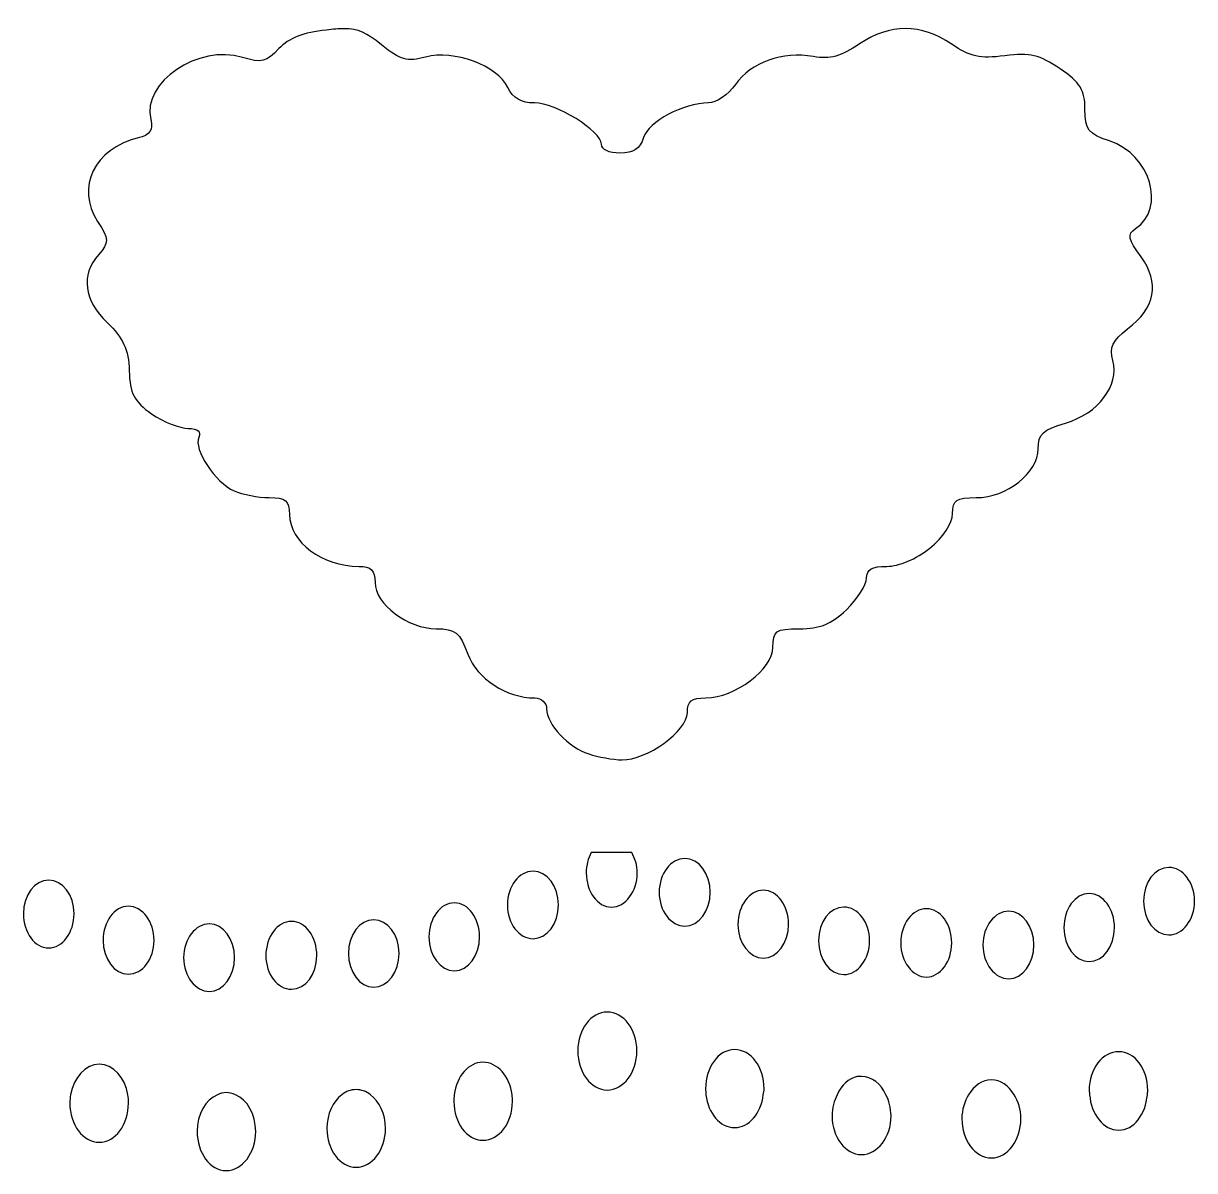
# Model space of a CAD drawing. Header units: centimetres. Extents: x -8.1 to 8.1, y -5.6 to 5.6.
# Drawn here: x -1.257 to 1.04, y -5.504 to -3.254 of the extents above; entities that cross this region are included whole.
import ezdxf

# ---------------------------------------------------------------- set-up
doc = ezdxf.new("R2010")
doc.units = ezdxf.units.CM
doc.header["$MEASUREMENT"] = 0
doc.layers.add('Layer 1', color=7, linetype='Continuous')

msp = doc.modelspace()

# ---------------------------------------------------------------- linework, layer by layer
at = {"layer": 'Layer 1', "color": 41, "lineweight": 25}
for points, knots in [([(-0.62866, -3.26487), (-0.59927, -3.26484), (-0.58446, -3.27271), (-0.55507, -3.29629), (-0.55507, -3.29629), (-0.51683, -3.32696), (-0.50436, -3.32992), (-0.46825, -3.32027), (-0.46825, -3.32027), (-0.41323, -3.30556), (-0.32712, -3.33739), (-0.30702, -3.3798), (-0.30702, -3.3798), (-0.29694, -3.40106), (-0.28083, -3.41039), (-0.25493, -3.41039), (-0.25493, -3.41039), (-0.21237, -3.41039), (-0.12347, -3.46527), (-0.12347, -3.49142), (-0.12347, -3.49142), (-0.12347, -3.5015), (-0.10839, -3.50878), (-0.08709, -3.50878), (-0.08709, -3.50878), (-0.06089, -3.50878), (-0.04761, -3.5), (-0.04079, -3.47819), (-0.04079, -3.47819), (-0.03101, -3.44692), (0.03754, -3.41053), (0.08654, -3.41039), (0.08654, -3.41039), (0.10169, -3.41034), (0.12508, -3.39428), (0.13946, -3.37401), (0.13946, -3.37401), (0.17024, -3.33062), (0.23173, -3.30875), (0.29242, -3.31944), (0.29242, -3.31944), (0.32563, -3.32529), (0.34661, -3.31889), (0.38254, -3.29464), (0.38254, -3.29464), (0.44214, -3.25441), (0.50387, -3.25487), (0.56279, -3.29464), (0.56279, -3.29464), (0.60095, -3.3204), (0.61838, -3.32413), (0.6678, -3.31779), (0.6678, -3.31779), (0.71789, -3.31137), (0.73496, -3.31564), (0.77611, -3.34342), (0.77611, -3.34342), (0.81521, -3.36981), (0.82489, -3.38555), (0.82489, -3.4228), (0.82489, -3.4228), (0.82489, -3.46332), (0.83122, -3.47098), (0.87285, -3.48481), (0.87285, -3.48481), (0.95333, -3.51155), (0.98457, -3.61654), (0.92411, -3.65679), (0.92411, -3.65679), (0.90739, -3.66792), (0.90956, -3.6778), (0.93486, -3.71219), (0.93486, -3.71219), (0.97232, -3.76311), (0.96321, -3.81227), (0.9084, -3.85358), (0.9084, -3.85358), (0.87932, -3.8755), (0.87246, -3.89002), (0.87946, -3.91559), (0.87946, -3.91559), (0.89284, -3.96445), (0.85083, -4.0194), (0.78686, -4.03796), (0.78686, -4.03796), (0.74259, -4.0508), (0.73312, -4.05962), (0.73312, -4.0884), (0.73312, -4.0884), (0.73312, -4.13547), (0.67177, -4.18431), (0.61158, -4.18431), (0.61158, -4.18431), (0.5717, -4.18431), (0.56528, -4.18866), (0.56528, -4.21573), (0.56528, -4.21573), (0.56528, -4.23432), (0.54693, -4.26244), (0.52063, -4.28353), (0.52063, -4.28353), (0.49434, -4.30462), (0.45947, -4.31908), (0.43629, -4.31908), (0.43629, -4.31908), (0.40758, -4.31908), (0.3966, -4.32504), (0.3966, -4.34223), (0.3966, -4.34223), (0.3966, -4.35521), (0.3787, -4.38347), (0.35691, -4.40424), (0.35691, -4.40424), (0.32693, -4.43282), (0.30463, -4.44145), (0.26513, -4.44145), (0.26513, -4.44145), (0.21769, -4.44145), (0.21304, -4.44535), (0.21304, -4.47783), (0.21304, -4.47783), (0.21304, -4.52064), (0.13816, -4.57705), (0.08158, -4.57705), (0.08158, -4.57705), (0.05259, -4.57705), (0.0452, -4.58285), (0.0452, -4.60599), (0.0452, -4.60599), (0.0452, -4.64175), (-0.03518, -4.69971), (-0.08296, -4.69859), (-0.08296, -4.69859), (-0.10125, -4.69816), (-0.13024, -4.69285), (-0.14828, -4.68701), (-0.14828, -4.68701), (-0.18783, -4.67421), (-0.23096, -4.62856), (-0.23096, -4.59854), (-0.23096, -4.59854), (-0.23096, -4.58654), (-0.24107, -4.57704), (-0.25411, -4.57704), (-0.25411, -4.57704), (-0.30994, -4.57704), (-0.36747, -4.53953), (-0.38557, -4.49105), (-0.38557, -4.49105), (-0.40143, -4.44858), (-0.40931, -4.44144), (-0.44758, -4.44144), (-0.44758, -4.44144), (-0.50287, -4.44144), (-0.56747, -4.3929), (-0.56747, -4.35049), (-0.56747, -4.35049), (-0.56747, -4.3271), (-0.57522, -4.31907), (-0.59889, -4.31907), (-0.59889, -4.31907), (-0.67105, -4.31907), (-0.73453, -4.27159), (-0.73532, -4.21737), (-0.73532, -4.21737), (-0.73572, -4.18942), (-0.7425, -4.1843), (-0.77501, -4.1843), (-0.77501, -4.1843), (-0.7966, -4.1843), (-0.82744, -4.17802), (-0.84364, -4.17107), (-0.84364, -4.17107), (-0.88046, -4.15526), (-0.92414, -4.08916), (-0.91309, -4.06606), (-0.91309, -4.06606), (-0.90775, -4.05489), (-0.91486, -4.0487), (-0.93376, -4.0487), (-0.93376, -4.0487), (-0.94986, -4.0487), (-0.98232, -4.03589), (-1.00569, -4.01976), (-1.00569, -4.01976), (-1.03985, -3.99619), (-1.04847, -3.97968), (-1.04951, -3.93542), (-1.04951, -3.93542), (-1.05047, -3.89452), (-1.06188, -3.87036), (-1.0925, -3.84116), (-1.0925, -3.84116), (-1.13879, -3.79703), (-1.14492, -3.74819), (-1.10986, -3.70804), (-1.10986, -3.70804), (-1.08859, -3.68368), (-1.08902, -3.67761), (-1.11151, -3.64272), (-1.11151, -3.64272), (-1.15471, -3.57571), (-1.11779, -3.49989), (-1.03213, -3.47901), (-1.03213, -3.47901), (-1.00821, -3.47318), (-1.00223, -3.46403), (-1.00733, -3.44263), (-1.00733, -3.44263), (-1.02479, -3.36938), (-0.91399, -3.29477), (-0.82708, -3.32109), (-0.82708, -3.32109), (-0.79001, -3.33232), (-0.78071, -3.32996), (-0.75597, -3.30373), (-0.75597, -3.30373), (-0.73665, -3.28324), (-0.7072, -3.27197), (-0.66337, -3.26735), (-0.66337, -3.26735), (-0.64927, -3.26586), (-0.63844, -3.26488), (-0.62864, -3.26487), (-0.62864, -3.26487), (-0.62864, -3.26487), (-0.62866, -3.26487), (-0.62866, -3.26487)], [0, 0, 0, 0, 0.0172414, 0.0172414, 0.0172414, 0.0172414, 0.0344828, 0.0344828, 0.0344828, 0.0344828, 0.0517241, 0.0517241, 0.0517241, 0.0517241, 0.0689655, 0.0689655, 0.0689655, 0.0689655, 0.0862069, 0.0862069, 0.0862069, 0.0862069, 0.1034483, 0.1034483, 0.1034483, 0.1034483, 0.1206897, 0.1206897, 0.1206897, 0.1206897, 0.137931, 0.137931, 0.137931, 0.137931, 0.1551724, 0.1551724, 0.1551724, 0.1551724, 0.1724138, 0.1724138, 0.1724138, 0.1724138, 0.1896552, 0.1896552, 0.1896552, 0.1896552, 0.2068966, 0.2068966, 0.2068966, 0.2068966, 0.2241379, 0.2241379, 0.2241379, 0.2241379, 0.2413793, 0.2413793, 0.2413793, 0.2413793, 0.2586207, 0.2586207, 0.2586207, 0.2586207, 0.2758621, 0.2758621, 0.2758621, 0.2758621, 0.2931034, 0.2931034, 0.2931034, 0.2931034, 0.3103448, 0.3103448, 0.3103448, 0.3103448, 0.3275862, 0.3275862, 0.3275862, 0.3275862, 0.3448276, 0.3448276, 0.3448276, 0.3448276, 0.362069, 0.362069, 0.362069, 0.362069, 0.3793103, 0.3793103, 0.3793103, 0.3793103, 0.3965517, 0.3965517, 0.3965517, 0.3965517, 0.4137931, 0.4137931, 0.4137931, 0.4137931, 0.4310345, 0.4310345, 0.4310345, 0.4310345, 0.4482759, 0.4482759, 0.4482759, 0.4482759, 0.4655172, 0.4655172, 0.4655172, 0.4655172, 0.4827586, 0.4827586, 0.4827586, 0.4827586, 0.5, 0.5, 0.5, 0.5, 0.5172414, 0.5172414, 0.5172414, 0.5172414, 0.5344828, 0.5344828, 0.5344828, 0.5344828, 0.5517241, 0.5517241, 0.5517241, 0.5517241, 0.5689655, 0.5689655, 0.5689655, 0.5689655, 0.5862069, 0.5862069, 0.5862069, 0.5862069, 0.6034483, 0.6034483, 0.6034483, 0.6034483, 0.6206897, 0.6206897, 0.6206897, 0.6206897, 0.637931, 0.637931, 0.637931, 0.637931, 0.6551724, 0.6551724, 0.6551724, 0.6551724, 0.6724138, 0.6724138, 0.6724138, 0.6724138, 0.6896552, 0.6896552, 0.6896552, 0.6896552, 0.7068966, 0.7068966, 0.7068966, 0.7068966, 0.7241379, 0.7241379, 0.7241379, 0.7241379, 0.7413793, 0.7413793, 0.7413793, 0.7413793, 0.7586207, 0.7586207, 0.7586207, 0.7586207, 0.7758621, 0.7758621, 0.7758621, 0.7758621, 0.7931034, 0.7931034, 0.7931034, 0.7931034, 0.8103448, 0.8103448, 0.8103448, 0.8103448, 0.8275862, 0.8275862, 0.8275862, 0.8275862, 0.8448276, 0.8448276, 0.8448276, 0.8448276, 0.862069, 0.862069, 0.862069, 0.862069, 0.8793103, 0.8793103, 0.8793103, 0.8793103, 0.8965517, 0.8965517, 0.8965517, 0.8965517, 0.9137931, 0.9137931, 0.9137931, 0.9137931, 0.9310345, 0.9310345, 0.9310345, 0.9310345, 0.9482759, 0.9482759, 0.9482759, 0.9482759, 0.9655172, 0.9655172, 0.9655172, 0.9655172, 1, 1, 1, 1]), ([(-0.14332, -4.88049), (-0.14332, -4.88049), (-0.06394, -4.88049), (-0.06394, -4.88049), (-0.06394, -4.88049), (-0.05776, -4.89154), (-0.05319, -4.90538), (-0.05319, -4.92018), (-0.05319, -4.92018), (-0.05319, -4.95678), (-0.07611, -4.98715), (-0.10363, -4.98715), (-0.10363, -4.98715), (-0.13114, -4.98715), (-0.15324, -4.95677), (-0.15324, -4.92018), (-0.15324, -4.92018), (-0.15324, -4.90538), (-0.1495, -4.89154), (-0.14332, -4.88049)], [0, 0, 0, 0, 0.1666667, 0.1666667, 0.1666667, 0.1666667, 0.3333333, 0.3333333, 0.3333333, 0.3333333, 0.5, 0.5, 0.5, 0.5, 0.6666667, 0.6666667, 0.6666667, 0.6666667, 1, 1, 1, 1]), ([(0.04024, -4.89206), (0.06775, -4.89206), (0.08985, -4.92161), (0.08985, -4.95821), (0.08985, -4.95821), (0.08985, -4.9948), (0.06775, -5.02436), (0.04024, -5.02436), (0.04024, -5.02436), (0.01269, -5.02436), (-0.0102, -4.99481), (-0.0102, -4.95821), (-0.0102, -4.95821), (-0.0102, -4.92161), (0.01269, -4.89206), (0.04024, -4.89206)], [0, 0, 0, 0, 0.2, 0.2, 0.2, 0.2, 0.4, 0.4, 0.4, 0.4, 0.6, 0.6, 0.6, 0.6, 1, 1, 1, 1]), ([(0.98943, -4.90943), (1.01694, -4.90943), (1.03987, -4.93898), (1.03987, -4.97558), (1.03987, -4.97558), (1.03987, -5.01218), (1.01695, -5.04173), (0.98943, -5.04173), (0.98943, -5.04173), (0.96192, -5.04173), (0.93982, -5.01218), (0.93982, -4.97558), (0.93982, -4.97558), (0.93982, -4.93899), (0.96192, -4.90943), (0.98943, -4.90943)], [0, 0, 0, 0, 0.2, 0.2, 0.2, 0.2, 0.4, 0.4, 0.4, 0.4, 0.6, 0.6, 0.6, 0.6, 1, 1, 1, 1]), ([(-1.20744, -4.93423), (-1.17993, -4.93423), (-1.15783, -4.96378), (-1.15783, -5.00038), (-1.15783, -5.00038), (-1.15783, -5.03698), (-1.17993, -5.06735), (-1.20744, -5.06735), (-1.20744, -5.06735), (-1.23495, -5.06735), (-1.25705, -5.03697), (-1.25705, -5.00038), (-1.25705, -5.00038), (-1.25705, -4.96378), (-1.23495, -4.93423), (-1.20744, -4.93423)], [0, 0, 0, 0, 0.2, 0.2, 0.2, 0.2, 0.4, 0.4, 0.4, 0.4, 0.6, 0.6, 0.6, 0.6, 1, 1, 1, 1]), ([(-0.25742, -4.91687), (-0.22991, -4.91687), (-0.20781, -4.94642), (-0.20781, -4.98302), (-0.20781, -4.98302), (-0.20781, -5.01961), (-0.22991, -5.04917), (-0.25742, -5.04917), (-0.25742, -5.04917), (-0.28493, -5.04917), (-0.30786, -5.01962), (-0.30786, -4.98302), (-0.30786, -4.98302), (-0.30786, -4.94642), (-0.28494, -4.91687), (-0.25742, -4.91687)], [0, 0, 0, 0, 0.2, 0.2, 0.2, 0.2, 0.4, 0.4, 0.4, 0.4, 0.6, 0.6, 0.6, 0.6, 1, 1, 1, 1]), ([(0.19402, -4.95407), (0.22153, -4.95407), (0.24363, -4.98445), (0.24363, -5.02104), (0.24363, -5.02104), (0.24363, -5.05763), (0.22153, -5.08719), (0.19402, -5.08719), (0.19402, -5.08719), (0.16651, -5.08719), (0.14441, -5.05764), (0.14441, -5.02104), (0.14441, -5.02104), (0.14441, -4.98444), (0.16651, -4.95407), (0.19402, -4.95407)], [0, 0, 0, 0, 0.2, 0.2, 0.2, 0.2, 0.4, 0.4, 0.4, 0.4, 0.6, 0.6, 0.6, 0.6, 1, 1, 1, 1]), ([(0.83316, -4.96069), (0.86067, -4.96069), (0.88277, -4.99107), (0.88277, -5.02766), (0.88277, -5.02766), (0.88277, -5.06426), (0.86067, -5.09381), (0.83316, -5.09381), (0.83316, -5.09381), (0.80565, -5.09381), (0.78355, -5.06426), (0.78355, -5.02766), (0.78355, -5.02766), (0.78355, -4.99106), (0.80565, -4.96069), (0.83316, -4.96069)], [0, 0, 0, 0, 0.2, 0.2, 0.2, 0.2, 0.4, 0.4, 0.4, 0.4, 0.6, 0.6, 0.6, 0.6, 1, 1, 1, 1]), ([(-0.41204, -4.97888), (-0.38451, -4.97888), (-0.36243, -5.00926), (-0.36243, -5.04585), (-0.36243, -5.04585), (-0.36243, -5.08245), (-0.38451, -5.112), (-0.41204, -5.112), (-0.41204, -5.112), (-0.43955, -5.112), (-0.46165, -5.08245), (-0.46165, -5.04585), (-0.46165, -5.04585), (-0.46165, -5.00926), (-0.43955, -4.97888), (-0.41204, -4.97888)], [0, 0, 0, 0, 0.2, 0.2, 0.2, 0.2, 0.4, 0.4, 0.4, 0.4, 0.6, 0.6, 0.6, 0.6, 1, 1, 1, 1]), ([(-1.05117, -4.98549), (-1.02366, -4.98549), (-1.00073, -5.01587), (-1.00073, -5.05246), (-1.00073, -5.05246), (-1.00073, -5.08906), (-1.02365, -5.11861), (-1.05117, -5.11861), (-1.05117, -5.11861), (-1.07868, -5.11861), (-1.10078, -5.08906), (-1.10078, -5.05246), (-1.10078, -5.05246), (-1.10078, -5.01587), (-1.07868, -4.98549), (-1.05117, -4.98549)], [0, 0, 0, 0, 0.2, 0.2, 0.2, 0.2, 0.4, 0.4, 0.4, 0.4, 0.6, 0.6, 0.6, 0.6, 1, 1, 1, 1]), ([(0.35195, -4.98715), (0.37946, -4.98715), (0.40239, -5.0167), (0.40239, -5.0533), (0.40239, -5.0533), (0.40239, -5.0899), (0.37947, -5.11945), (0.35195, -5.11945), (0.35195, -5.11945), (0.32446, -5.11945), (0.30234, -5.0899), (0.30234, -5.0533), (0.30234, -5.0533), (0.30234, -5.0167), (0.32444, -4.98715), (0.35195, -4.98715)], [0, 0, 0, 0, 0.2, 0.2, 0.2, 0.2, 0.4, 0.4, 0.4, 0.4, 0.6, 0.6, 0.6, 0.6, 1, 1, 1, 1]), ([(0.51401, -4.99045), (0.54152, -4.99045), (0.56362, -5.02083), (0.56362, -5.05742), (0.56362, -5.05742), (0.56362, -5.09401), (0.54152, -5.12439), (0.51401, -5.12439), (0.51401, -5.12439), (0.48652, -5.12439), (0.46357, -5.09401), (0.46357, -5.05742), (0.46357, -5.05742), (0.46357, -5.02082), (0.48649, -4.99045), (0.51401, -4.99045)], [0, 0, 0, 0, 0.2, 0.2, 0.2, 0.2, 0.4, 0.4, 0.4, 0.4, 0.6, 0.6, 0.6, 0.6, 1, 1, 1, 1]), ([(0.67524, -4.99541), (0.70275, -4.99541), (0.72485, -5.02496), (0.72485, -5.06156), (0.72485, -5.06156), (0.72485, -5.09815), (0.70275, -5.12768), (0.67524, -5.12771), (0.67524, -5.12771), (0.64769, -5.12771), (0.6248, -5.09816), (0.6248, -5.06156), (0.6248, -5.06156), (0.6248, -5.02496), (0.64769, -4.99541), (0.67524, -4.99541)], [0, 0, 0, 0, 0.2, 0.2, 0.2, 0.2, 0.4, 0.4, 0.4, 0.4, 0.6, 0.6, 0.6, 0.6, 1, 1, 1, 1]), ([(-0.89242, -5.02022), (-0.86491, -5.02022), (-0.84281, -5.04977), (-0.84281, -5.08637), (-0.84281, -5.08637), (-0.84281, -5.12296), (-0.86491, -5.15252), (-0.89242, -5.15252), (-0.89242, -5.15252), (-0.91991, -5.15252), (-0.94286, -5.12297), (-0.94286, -5.08637), (-0.94286, -5.08637), (-0.94286, -5.04977), (-0.91994, -5.02022), (-0.89242, -5.02022)], [0, 0, 0, 0, 0.2, 0.2, 0.2, 0.2, 0.4, 0.4, 0.4, 0.4, 0.6, 0.6, 0.6, 0.6, 1, 1, 1, 1]), ([(-0.73119, -5.01526), (-0.70368, -5.01526), (-0.68158, -5.04564), (-0.68158, -5.08223), (-0.68158, -5.08223), (-0.68158, -5.11882), (-0.70368, -5.14838), (-0.73119, -5.14838), (-0.73119, -5.14838), (-0.75868, -5.14838), (-0.78163, -5.11883), (-0.78163, -5.08223), (-0.78163, -5.08223), (-0.78163, -5.04563), (-0.75871, -5.01526), (-0.73119, -5.01526)], [0, 0, 0, 0, 0.2, 0.2, 0.2, 0.2, 0.4, 0.4, 0.4, 0.4, 0.6, 0.6, 0.6, 0.6, 1, 1, 1, 1]), ([(-0.56996, -5.01195), (-0.54245, -5.01195), (-0.52035, -5.0415), (-0.52035, -5.0781), (-0.52035, -5.0781), (-0.52035, -5.11472), (-0.54243, -5.14425), (-0.56996, -5.14425), (-0.56996, -5.14425), (-0.59747, -5.14425), (-0.61957, -5.1147), (-0.61957, -5.0781), (-0.61957, -5.0781), (-0.61957, -5.0415), (-0.59747, -5.01195), (-0.56996, -5.01195)], [0, 0, 0, 0, 0.2, 0.2, 0.2, 0.2, 0.4, 0.4, 0.4, 0.4, 0.6, 0.6, 0.6, 0.6, 1, 1, 1, 1]), ([(-0.1119, -5.19303), (-0.08014, -5.19303), (-0.05402, -5.22683), (-0.05402, -5.2691), (-0.05402, -5.2691), (-0.05402, -5.31134), (-0.08014, -5.34599), (-0.1119, -5.34599), (-0.1119, -5.34599), (-0.14366, -5.34599), (-0.16978, -5.31137), (-0.16978, -5.2691), (-0.16978, -5.2691), (-0.16978, -5.22683), (-0.14366, -5.19303), (-0.1119, -5.19303)], [0, 0, 0, 0, 0.2, 0.2, 0.2, 0.2, 0.4, 0.4, 0.4, 0.4, 0.6, 0.6, 0.6, 0.6, 1, 1, 1, 1]), ([(0.1378, -5.26661), (0.16956, -5.26661), (0.19568, -5.30123), (0.19568, -5.3435), (0.19568, -5.3435), (0.19568, -5.34758), (0.19449, -5.35116), (0.19403, -5.35508), (0.19403, -5.35508), (0.18971, -5.39163), (0.16651, -5.41957), (0.13781, -5.41957), (0.13781, -5.41957), (0.10911, -5.41957), (0.08594, -5.39162), (0.08159, -5.35508), (0.08159, -5.35508), (0.08114, -5.35116), (0.08076, -5.34759), (0.08076, -5.3435), (0.08076, -5.3435), (0.08076, -5.30123), (0.10605, -5.26661), (0.13781, -5.26661), (0.13781, -5.26661), (0.13781, -5.26661), (0.1378, -5.26661), (0.1378, -5.26661)], [0, 0, 0, 0, 0.125, 0.125, 0.125, 0.125, 0.25, 0.25, 0.25, 0.25, 0.375, 0.375, 0.375, 0.375, 0.5, 0.5, 0.5, 0.5, 0.625, 0.625, 0.625, 0.625, 0.75, 0.75, 0.75, 0.75, 1, 1, 1, 1]), ([(0.89104, -5.27075), (0.9228, -5.27075), (0.94809, -5.30455), (0.94809, -5.34682), (0.94809, -5.34682), (0.94809, -5.34942), (0.94749, -5.35254), (0.94726, -5.35509), (0.94726, -5.35509), (0.94434, -5.39372), (0.92084, -5.42454), (0.89104, -5.42454), (0.89104, -5.42454), (0.86124, -5.42454), (0.8369, -5.39371), (0.83399, -5.35509), (0.83399, -5.35509), (0.8338, -5.35254), (0.83316, -5.34943), (0.83316, -5.34682), (0.83316, -5.34682), (0.83316, -5.30455), (0.85928, -5.27075), (0.89104, -5.27075)], [0, 0, 0, 0, 0.1428571, 0.1428571, 0.1428571, 0.1428571, 0.2857143, 0.2857143, 0.2857143, 0.2857143, 0.4285714, 0.4285714, 0.4285714, 0.4285714, 0.5714286, 0.5714286, 0.5714286, 0.5714286, 0.7142857, 0.7142857, 0.7142857, 0.7142857, 1, 1, 1, 1]), ([(-1.10822, -5.29555), (-1.08093, -5.29555), (-1.05786, -5.32111), (-1.052, -5.35508), (-1.052, -5.35508), (-1.05105, -5.36063), (-1.05117, -5.3657), (-1.05117, -5.37162), (-1.05117, -5.37162), (-1.05117, -5.41387), (-1.07646, -5.44851), (-1.10822, -5.44851), (-1.10822, -5.44851), (-1.14, -5.44851), (-1.16614, -5.41386), (-1.1661, -5.37162), (-1.1661, -5.37162), (-1.1661, -5.3657), (-1.1654, -5.36063), (-1.16445, -5.35508), (-1.16445, -5.35508), (-1.15858, -5.32111), (-1.13555, -5.29555), (-1.10823, -5.29555), (-1.10823, -5.29555), (-1.10823, -5.29555), (-1.10822, -5.29555), (-1.10822, -5.29555)], [0, 0, 0, 0, 0.125, 0.125, 0.125, 0.125, 0.25, 0.25, 0.25, 0.25, 0.375, 0.375, 0.375, 0.375, 0.5, 0.5, 0.5, 0.5, 0.625, 0.625, 0.625, 0.625, 0.75, 0.75, 0.75, 0.75, 1, 1, 1, 1]), ([(-0.35581, -5.29142), (-0.32737, -5.29142), (-0.30338, -5.31896), (-0.29876, -5.35509), (-0.29876, -5.35509), (-0.2982, -5.35928), (-0.29793, -5.36391), (-0.29793, -5.36832), (-0.29793, -5.36832), (-0.29793, -5.41056), (-0.32405, -5.44439), (-0.35581, -5.44439), (-0.35581, -5.44439), (-0.38759, -5.44439), (-0.41286, -5.41057), (-0.41286, -5.36832), (-0.41286, -5.36832), (-0.41286, -5.36391), (-0.41256, -5.35928), (-0.41203, -5.35509), (-0.41203, -5.35509), (-0.40741, -5.31896), (-0.38425, -5.29143), (-0.35581, -5.29142)], [0, 0, 0, 0, 0.1428571, 0.1428571, 0.1428571, 0.1428571, 0.2857143, 0.2857143, 0.2857143, 0.2857143, 0.4285714, 0.4285714, 0.4285714, 0.4285714, 0.5714286, 0.5714286, 0.5714286, 0.5714286, 0.7142857, 0.7142857, 0.7142857, 0.7142857, 1, 1, 1, 1]), ([(0.37841, -5.31953), (0.37841, -5.31953), (0.37924, -5.31953), (0.37924, -5.31953), (0.37924, -5.31953), (0.38169, -5.31909), (0.38414, -5.31953), (0.38668, -5.31953), (0.38668, -5.31953), (0.40698, -5.31953), (0.42441, -5.33392), (0.43464, -5.35508), (0.43464, -5.35508), (0.44041, -5.36702), (0.44456, -5.38118), (0.44456, -5.39642), (0.44456, -5.39642), (0.44456, -5.43867), (0.41844, -5.47249), (0.38668, -5.47249), (0.38668, -5.47249), (0.35492, -5.47249), (0.3288, -5.43867), (0.3288, -5.39642), (0.3288, -5.39642), (0.3288, -5.38116), (0.33293, -5.367), (0.33872, -5.35508), (0.33872, -5.35508), (0.34767, -5.33659), (0.36126, -5.32265), (0.37841, -5.31953)], [0, 0, 0, 0, 0.1111111, 0.1111111, 0.1111111, 0.1111111, 0.2222222, 0.2222222, 0.2222222, 0.2222222, 0.3333333, 0.3333333, 0.3333333, 0.3333333, 0.4444444, 0.4444444, 0.4444444, 0.4444444, 0.5555556, 0.5555556, 0.5555556, 0.5555556, 0.6666667, 0.6666667, 0.6666667, 0.6666667, 0.7777778, 0.7777778, 0.7777778, 0.7777778, 1, 1, 1, 1]), ([(0.64134, -5.32614), (0.65948, -5.32614), (0.67545, -5.33761), (0.68599, -5.35508), (0.68599, -5.35508), (0.69387, -5.36816), (0.69922, -5.38409), (0.69922, -5.40221), (0.69922, -5.40221), (0.69922, -5.44445), (0.6731, -5.4791), (0.64134, -5.4791), (0.64134, -5.4791), (0.60958, -5.4791), (0.58344, -5.44445), (0.58346, -5.40221), (0.58346, -5.40221), (0.58346, -5.38409), (0.58879, -5.36819), (0.59669, -5.35508), (0.59669, -5.35508), (0.60723, -5.33759), (0.6232, -5.32614), (0.64134, -5.32614)], [0, 0, 0, 0, 0.1428571, 0.1428571, 0.1428571, 0.1428571, 0.2857143, 0.2857143, 0.2857143, 0.2857143, 0.4285714, 0.4285714, 0.4285714, 0.4285714, 0.5714286, 0.5714286, 0.5714286, 0.5714286, 0.7142857, 0.7142857, 0.7142857, 0.7142857, 1, 1, 1, 1]), ([(-0.85935, -5.35095), (-0.85311, -5.35095), (-0.84679, -5.35263), (-0.84116, -5.35508), (-0.84116, -5.35508), (-0.81816, -5.36507), (-0.80147, -5.39304), (-0.80147, -5.42701), (-0.80147, -5.42701), (-0.80147, -5.46925), (-0.82759, -5.5039), (-0.85935, -5.5039), (-0.85935, -5.5039), (-0.89113, -5.5039), (-0.9164, -5.46925), (-0.9164, -5.42701), (-0.9164, -5.42701), (-0.9164, -5.39306), (-0.89972, -5.36506), (-0.87671, -5.35508), (-0.87671, -5.35508), (-0.87108, -5.35263), (-0.86559, -5.35095), (-0.85935, -5.35095)], [0, 0, 0, 0, 0.1428571, 0.1428571, 0.1428571, 0.1428571, 0.2857143, 0.2857143, 0.2857143, 0.2857143, 0.4285714, 0.4285714, 0.4285714, 0.4285714, 0.5714286, 0.5714286, 0.5714286, 0.5714286, 0.7142857, 0.7142857, 0.7142857, 0.7142857, 1, 1, 1, 1]), ([(-0.60469, -5.34516), (-0.59426, -5.34516), (-0.58502, -5.34862), (-0.57658, -5.35508), (-0.57658, -5.35508), (-0.55933, -5.36831), (-0.54681, -5.39283), (-0.54681, -5.42123), (-0.54681, -5.42123), (-0.54681, -5.46348), (-0.57293, -5.4973), (-0.60469, -5.4973), (-0.60469, -5.4973), (-0.63647, -5.4973), (-0.66174, -5.46348), (-0.66174, -5.42123), (-0.66174, -5.42123), (-0.66174, -5.39284), (-0.65005, -5.36829), (-0.6328, -5.35508), (-0.6328, -5.35508), (-0.62436, -5.34864), (-0.61514, -5.34516), (-0.60469, -5.34516)], [0, 0, 0, 0, 0.1428571, 0.1428571, 0.1428571, 0.1428571, 0.2857143, 0.2857143, 0.2857143, 0.2857143, 0.4285714, 0.4285714, 0.4285714, 0.4285714, 0.5714286, 0.5714286, 0.5714286, 0.5714286, 0.7142857, 0.7142857, 0.7142857, 0.7142857, 1, 1, 1, 1])]:
    msp.add_open_spline(points, degree=3, knots=knots, dxfattribs=at)

doc.saveas('drawing.dxf')
